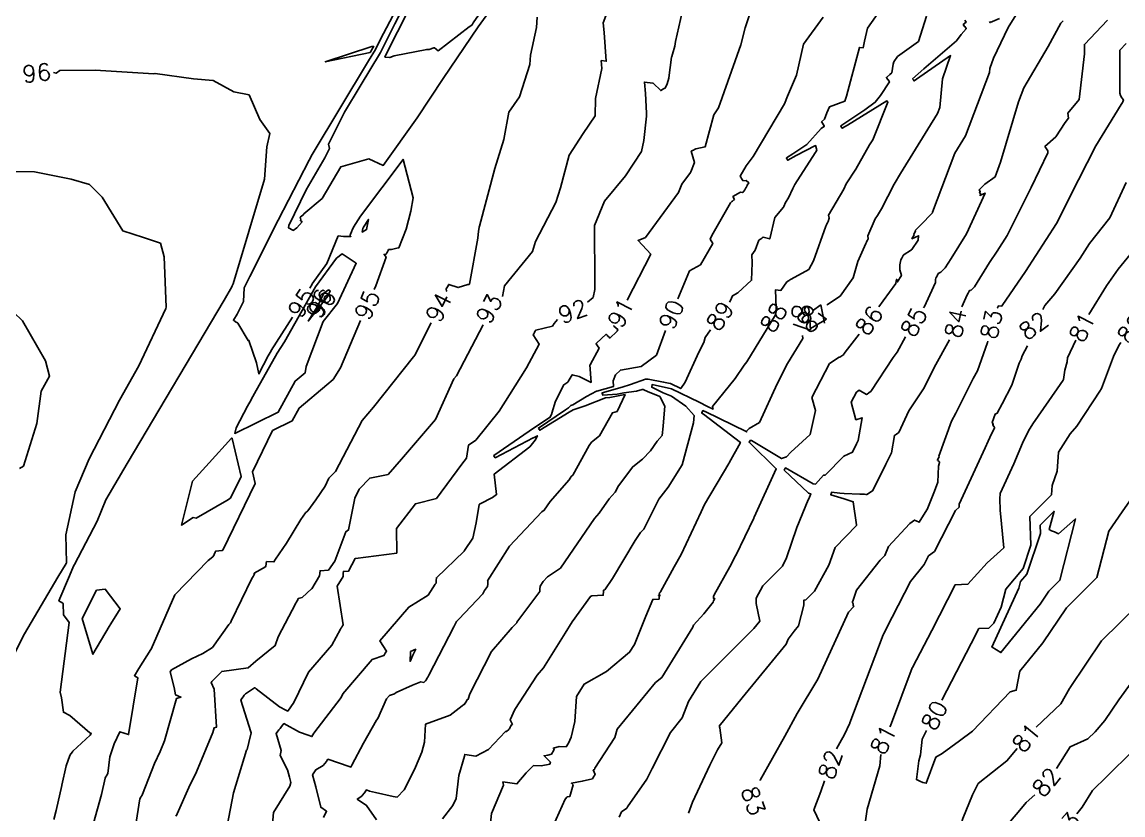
# Model space of a CAD drawing. Header units: metres. Extents: x 729358 to 732680, y 1423022 to 1426117.
# Drawn here: x 730247.6 to 730670.2, y 1424378.1 to 1424682.3 of the extents above; entities that cross this region are included whole.
import ezdxf

# ---------------------------------------------------------------- set-up
doc = ezdxf.new("R2010")
doc.units = ezdxf.units.M
doc.header["$MEASUREMENT"] = 0
for name, color, linetype in [('HR36 IE-Exi_Xref$0$CONTOUR', 8, 'Continuous'), ('HR36 IE-Exi_Xref$0$CONTOURINDEX', 10, 'Continuous'), ('HR36 IE-Exi_Xref$0$CONTOURTEXT', 7, 'Continuous')]:
    doc.layers.add(name, color=color, linetype=linetype)
doc.styles.add('HR36 IE-Exi_Xref$0$5mm', font='simplex', dxfattribs={"height": 5})

msp = doc.modelspace()

# ---------------------------------------------------------------- linework, layer by layer
at = {"layer": 'HR36 IE-Exi_Xref$0$CONTOUR', "flags": 128}
for points, elevation in [([(730479.92, 1424575.63), (730488.94, 1424593.32), (730484.1, 1424598.48), (730486.91, 1424599.63), (730499.64, 1424616.96), (730500.92, 1424620.07), (730504.22, 1424624.64), (730504.32, 1424624.8), (730505.69, 1424628.44), (730504.47, 1424632.74), (730505, 1424633), (730505.35, 1424633.23), (730505.69, 1424633.45), (730506.22, 1424633.72), (730509.85, 1424634.5), (730513.13, 1424646.68), (730514.91, 1424649.47), (730523.46, 1424673.64), (730525.18, 1424680.12), (730528.41, 1424689.79), (730530.26, 1424697.74), (730533.03, 1424703.37), (730532.41, 1424712.86), (730532.36, 1424720.85)], 91), ([(730438.83, 1424708.09), (730420.81, 1424682), (730420.5, 1424681.57), (730420.5, 1424681.56), (730420.49, 1424681.56), (730420.25, 1424681.19), (730419.22, 1424680.44), (730407.36, 1424671.32), (730406.75, 1424671.78), (730406.55, 1424671.9), (730405.94, 1424672.37), (730405.73, 1424672.49), (730403.94, 1424671.75), (730402.97, 1424671.81), (730390.47, 1424669.39), (730388.74, 1424668.68), (730388.63, 1424668.69), (730387.08, 1424668.9), (730386.84, 1424669), (730387.12, 1424669.46), (730387.14, 1424669.51), (730396.39, 1424687.67)], 93), ([(730351.38, 1424569.03), (730343.27, 1424556.25), (730343.25, 1424556.22), (730342.11, 1424554.21), (730338.53, 1424547.32), (730337.59, 1424551.55), (730334.73, 1424560.19), (730334.38, 1424560.12), (730330.45, 1424566.84), (730330.35, 1424566.9), (730329.6, 1424567.36), (730329.49, 1424567.42), (730328.74, 1424567.88), (730330.2, 1424570.3), (730332.61, 1424575.14), (730332.62, 1424575.16), (730332.94, 1424580.36), (730335.09, 1424584.69), (730345.99, 1424606.3), (730357.89, 1424629.31), (730357.89, 1424629.31), (730358.94, 1424631.45), (730358.94, 1424631.45), (730380.59, 1424667.41), (730383.24, 1424671.78), (730383.24, 1424671.79), (730383.24, 1424671.79), (730385.14, 1424675.52), (730393.67, 1424691.92)], 95), ([(730432.1, 1424576.98), (730432.84, 1424581.1), (730443.51, 1424594.33), (730444.67, 1424598.13), (730452.56, 1424613.14), (730454.32, 1424618.73), (730457.57, 1424631.23), (730462.96, 1424639.57), (730467.64, 1424646.39), (730467.67, 1424652.95), (730470.2, 1424664.49), (730469.91, 1424667.52), (730471.85, 1424667.29), (730471.04, 1424678.36), (730470.68, 1424682), (730472.52, 1424686.81)], 93), ([(730519.13, 1424574.88), (730519.53, 1424575.46), (730520.31, 1424577.33), (730522.34, 1424578.48), (730527.61, 1424583.25), (730527.9, 1424589.92), (730527.74, 1424593), (730529, 1424594.78), (730530.46, 1424598.61), (730530.84, 1424598.9), (730531.28, 1424599.19), (730531.66, 1424599.48), (730532.09, 1424599.77), (730534.64, 1424599.1), (730536.52, 1424607.27), (730536.53, 1424607.29), (730539.88, 1424611.25), (730540, 1424611.52), (730540.29, 1424612.16), (730540.41, 1424612.43), (730540.69, 1424613.08), (730541.86, 1424614.88), (730543.44, 1424618.4), (730544.2, 1424620.02), (730544.21, 1424620.02), (730552.1, 1424632.18), (730552.38, 1424632.62), (730552.64, 1424633.24), (730552.2, 1424634.93), (730544.77, 1424631.11), (730541.53, 1424629.32), (730541.3, 1424629.71), (730541.08, 1424630.09), (730541.05, 1424630.14), (730541.02, 1424630.18), (730543.51, 1424631.72), (730548.87, 1424635.4), (730554.39, 1424641.42), (730555.59, 1424642.44), (730555.53, 1424642.55), (730555.03, 1424643.27), (730554.97, 1424643.38), (730554.48, 1424644.1), (730555.66, 1424645.03), (730556.54, 1424647.54), (730557.52, 1424649.75), (730563.38, 1424651.93), (730564.03, 1424653.84), (730569.04, 1424672.62), (730570.53, 1424672.49), (730570.96, 1424675.04), (730572.12, 1424680), (730577.59, 1424687.74)], 89), ([(730556.55, 1424573.64), (730556.74, 1424573.89), (730561.64, 1424577.13), (730566.63, 1424584.13), (730568.44, 1424590.44), (730571.53, 1424597.34), (730571.74, 1424597.83), (730571.94, 1424598.25), (730572.15, 1424598.69), (730572.35, 1424599.16), (730572.26, 1424600.34), (730575.12, 1424606.86), (730575.98, 1424608.04), (730577.45, 1424610.65), (730582.34, 1424620.09), (730584.79, 1424624.19), (730590.61, 1424633.49), (730599.05, 1424647.2), (730599.93, 1424649.53), (730600.92, 1424660.53), (730604, 1424669.48), (730590.97, 1424660.37), (730590, 1424659.76), (730589.73, 1424660.14), (730589.46, 1424660.51), (730589.44, 1424660.55), (730589.42, 1424660.57), (730593.79, 1424664.38), (730606.25, 1424675.09), (730608.14, 1424677.58), (730610, 1424679.73), (730609.94, 1424679.82), (730609.44, 1424680.56), (730609.37, 1424680.65), (730608.87, 1424681.38), (730609.97, 1424682.23), (730609.51, 1424683.09)], 87), ([(730593.66, 1424572.67), (730594.04, 1424573.2), (730594.67, 1424574.53), (730598.26, 1424582.33), (730598.26, 1424583.49), (730598.4, 1424584.05), (730598.5, 1424584.26), (730598.86, 1424584.94), (730598.97, 1424585.17), (730599.32, 1424585.83), (730600.23, 1424586.41), (730601.88, 1424588.04), (730604.31, 1424591.54), (730610.07, 1424601.04), (730617.29, 1424616.67), (730615.31, 1424615.79), (730615.58, 1424616.27), (730615.18, 1424616.89), (730615.4, 1424617.34), (730614.99, 1424617.96), (730615.65, 1424618.64), (730617.14, 1424620.17), (730621.08, 1424622.95), (730623.14, 1424628.6), (730630.09, 1424651.74), (730632.19, 1424657.09), (730641.5, 1424672.93), (730646.38, 1424681.87), (730647.21, 1424682.75)], 85), ([(730382.33, 1424672.48), (730382.59, 1424672.99), (730381.96, 1424672.93), (730381.96, 1424672.93), (730381.91, 1424673), (730364.03, 1424667.1), (730381.24, 1424670.66), (730382.18, 1424672.23), (730382.27, 1424672.36), (730382.27, 1424672.37), (730382.27, 1424672.37), (730382.33, 1424672.48)], 95.5), ([(730621.92, 1424572.54), (730621.98, 1424572.67), (730622.37, 1424573.38), (730623.71, 1424573.34), (730623.74, 1424573.37), (730623.88, 1424573.6), (730632.73, 1424586.6), (730644.71, 1424604.97), (730646.18, 1424607.92), (730649.74, 1424615.25), (730659.76, 1424634.81), (730669.48, 1424650.63), (730669.98, 1424651.42), (730670.12, 1424651.77), (730670.36, 1424652.46), (730669.81, 1424653.27), (730669.8, 1424653.29), (730669.25, 1424654.1), (730669.24, 1424654.12), (730669.01, 1424655.05), (730669.03, 1424658.12), (730669.01, 1424671.54), (730671.48, 1424674.13)], 83), ([(730382.79, 1424579.76), (730383.38, 1424581.09), (730387.38, 1424592.05), (730386.57, 1424593.14), (730387.36, 1424593.27), (730387.61, 1424593.74), (730387.85, 1424594.15), (730388.11, 1424594.61), (730388.34, 1424595.02), (730389.44, 1424595.08), (730391.95, 1424595.65), (730392.25, 1424595.73), (730395.07, 1424602.9), (730396.86, 1424609.72), (730397.79, 1424614.94), (730393.88, 1424629.61), (730377.53, 1424607.82), (730374.84, 1424603.58), (730374.68, 1424603.24), (730374.36, 1424602.66), (730374.36, 1424602.42), (730374.26, 1424602.2), (730373.96, 1424601.5), (730373.85, 1424601.28), (730373.55, 1424600.59), (730373.48, 1424600.48), (730373.86, 1424600.1), (730373.28, 1424600), (730373.16, 1424600), (730373.1, 1424599.98), (730371.1, 1424600.06), (730371.02, 1424600), (730371.02, 1424599.99), (730370.97, 1424600), (730369.02, 1424600.26), (730364.66, 1424589.63), (730358.98, 1424581.84), (730358.97, 1424581.8), (730358.94, 1424581.74), (730358.11, 1424580.27)], 95), ([(730243.87, 1424438.25), (730248.61, 1424447.63), (730248.62, 1424447.64), (730261.37, 1424469.38), (730264.52, 1424474.56), (730264.63, 1424474.75), (730264.65, 1424474.81), (730264.45, 1424485.6), (730268.06, 1424502.06), (730268.06, 1424502.08), (730273.39, 1424514.71), (730284.97, 1424537.22), (730292.44, 1424550.46), (730302.81, 1424572.4), (730302.97, 1424572.93), (730302.2, 1424592.27), (730300.75, 1424597.46), (730294.23, 1424599.72), (730286.35, 1424602.21), (730278.32, 1424615.18), (730273.47, 1424619.95), (730266.51, 1424622.03), (730252.4, 1424624.89), (730240.62, 1424624.94)], 97), ([(730378.7, 1424603.6), (730378.48, 1424603.11), (730378.21, 1424601.73), (730379.86, 1424602.69), (730380.58, 1424606.57), (730378.7, 1424603.6)], 95.5), ([(730657.04, 1424570.09), (730663.89, 1424581.15), (730668.37, 1424587.47), (730676.39, 1424597.42)], 81), ([(730348.38, 1424559.62), (730345.6, 1424555.23), (730345.59, 1424555.22), (730336.82, 1424539.8), (730335.59, 1424537.44), (730335.59, 1424537.43), (730334.11, 1424534.99), (730329.87, 1424526.63), (730329.29, 1424524.5), (730345.96, 1424532.62), (730352.51, 1424544.58), (730356.24, 1424547.71), (730356.64, 1424550.14), (730363.16, 1424567.37), (730368.72, 1424574.39), (730375.93, 1424589.75), (730370.47, 1424593.37), (730368.27, 1424591.71), (730360.3, 1424580.76), (730360.29, 1424580.74), (730360.28, 1424580.72), (730348.38, 1424559.62)], 95.5), ([(730273.55, 1424369.45), (730278.06, 1424385.95), (730279.47, 1424392.26), (730279.66, 1424392.55), (730279.99, 1424393.11), (730280.18, 1424393.41), (730280.52, 1424393.97), (730281.34, 1424400.4), (730283, 1424405.44), (730285.2, 1424410.04), (730288.53, 1424408.96), (730292.02, 1424430.75), (730290.77, 1424431.51), (730292.41, 1424434.31), (730297.08, 1424441.54), (730297.21, 1424441.74), (730306.31, 1424462.53), (730319.02, 1424475.71), (730320.91, 1424477.19), (730321.35, 1424477.96), (730321.4, 1424478.06), (730321.8, 1424478.88), (730321.84, 1424479.01), (730321.83, 1424479.03), (730321.85, 1424479.26), (730324.38, 1424479.56), (730324.4, 1424479.56), (730324.63, 1424479.69), (730337.09, 1424505.22), (730336.04, 1424509.74), (730343.76, 1424525.6), (730351.35, 1424529.3), (730354.05, 1424534.22), (730364.59, 1424543.07), (730367.09, 1424545.19), (730369.87, 1424549.7), (730377.51, 1424567.78)], 95), ([(730306.67, 1424377.64), (730307.16, 1424378.45), (730307.19, 1424378.49), (730312.19, 1424389.72), (730312.28, 1424389.92), (730314.54, 1424394.7), (730320.87, 1424409.77), (730321.35, 1424411.51), (730322.23, 1424411.76), (730321.41, 1424426.41), (730320.17, 1424428.9), (730320.3, 1424429.08), (730320.43, 1424429.26), (730324.3, 1424433.19), (730334.48, 1424434.55), (730337.36, 1424437.16), (730344.83, 1424443.1), (730345.95, 1424446.48), (730352.68, 1424459.35), (730352.8, 1424459.56), (730353.18, 1424460.22), (730353.29, 1424460.43), (730353.67, 1424461.09), (730355.16, 1424461.59), (730358.77, 1424464.8), (730358.85, 1424464.91), (730361.86, 1424469.83), (730361.95, 1424470.74), (730361.96, 1424470.82), (730362.05, 1424471.74), (730362.05, 1424471.82), (730365.21, 1424472), (730367.74, 1424475.51), (730371.92, 1424486.74), (730372.95, 1424487.49), (730375.4, 1424499.7), (730376.96, 1424503.06), (730381.07, 1424507.32), (730388.12, 1424508.76), (730393.32, 1424514.59), (730406.26, 1424529.86), (730413.33, 1424545.46), (730414.39, 1424546.64), (730424.66, 1424566.11)], 93), ([(730343.64, 1424373.16), (730344.13, 1424379), (730350.42, 1424389.18), (730350.77, 1424390.56), (730350.29, 1424392.53), (730349.47, 1424395.46), (730346.67, 1424400.85), (730347.14, 1424402.8), (730345.16, 1424409.3), (730346.25, 1424410.81), (730346.64, 1424411.29), (730347.18, 1424411.99), (730347.72, 1424412.68), (730348.11, 1424413.16), (730354.1, 1424409.88), (730357.45, 1424408.65), (730358.88, 1424408.14), (730359.63, 1424409.49), (730370.15, 1424423.14), (730370.78, 1424424.53), (730381.97, 1424437.79), (730386.51, 1424439.28), (730386.75, 1424439.67), (730387.03, 1424440.13), (730387.31, 1424440.6), (730387.55, 1424440.99), (730385, 1424444.88), (730396.03, 1424457.88), (730396.04, 1424457.88), (730403.45, 1424462.48), (730406.22, 1424466.7), (730406.55, 1424467.06), (730406.56, 1424467.08), (730406.63, 1424468.05), (730406.63, 1424468.08), (730406.7, 1424469.04), (730406.7, 1424469.08), (730417.36, 1424479.34), (730417.45, 1424479.53), (730420.61, 1424484.32), (730421.97, 1424490.15), (730423.11, 1424497.16), (730423.13, 1424497.26), (730423.16, 1424497.29), (730423.16, 1424497.29), (730423.42, 1424497.46), (730428.26, 1424499.85), (730429.74, 1424501.04), (730428.85, 1424508.9), (730442.55, 1424519.36), (730444.1, 1424521.31), (730444.62, 1424521.88), (730444.63, 1424521.89), (730445.43, 1424523.61), (730443.89, 1424522.75), (730443.86, 1424522.74), (730429.17, 1424515.13), (730429.13, 1424515.2), (730428.91, 1424515.56), (730428.7, 1424515.91), (730428.65, 1424515.99), (730442.3, 1424525.36), (730442.31, 1424525.37), (730445.15, 1424527.29), (730450.38, 1424530.72), (730451, 1424532.19), (730451.03, 1424532.26), (730452.37, 1424536.8), (730455.61, 1424543.17), (730457.1, 1424544.17), (730457.22, 1424544.39), (730457.25, 1424544.4), (730458.73, 1424546.97), (730458.79, 1424547), (730461.5, 1424546.31), (730466.01, 1424544.08), (730465.54, 1424550.76), (730465.63, 1424550.78), (730465.65, 1424550.81), (730469.08, 1424557.2), (730469.08, 1424557.22), (730468.52, 1424558.05), (730468.52, 1424558.08), (730467.96, 1424558.89), (730467.98, 1424558.97), (730468.06, 1424559.09), (730471.82, 1424562.54), (730472.26, 1424562.16), (730472.5, 1424561.81), (730472.95, 1424561.42), (730473.19, 1424561.08), (730475.89, 1424563.59), (730475.95, 1424563.6), (730476, 1424563.67), (730476, 1424563.67), (730476.04, 1424563.7), (730476.08, 1424563.8), (730476.14, 1424563.96), (730476.33, 1424564.31), (730475.59, 1424564.95), (730475.57, 1424564.96), (730474.82, 1424565.61), (730474.81, 1424565.62), (730474.94, 1424565.87)], 91), ([(730383.66, 1424376.25), (730379.89, 1424381.78), (730376.26, 1424384.21), (730378.03, 1424385.27), (730378.12, 1424385.39), (730378.22, 1424385.51), (730379.01, 1424386.61), (730379.79, 1424387.7), (730381.05, 1424387.26), (730383.34, 1424386.65), (730390.13, 1424385.12), (730391.55, 1424384.97), (730394.25, 1424387.77), (730396.88, 1424392.75), (730398.65, 1424396.43), (730401.09, 1424402.23), (730402.04, 1424406), (730402.48, 1424412.87), (730411.9, 1424416.33), (730416.54, 1424419.96), (730417.25, 1424420.5), (730417.46, 1424420.53), (730417.5, 1424420.56), (730417.99, 1424421.4), (730418, 1424421.42), (730418.49, 1424422.26), (730418.51, 1424422.29), (730418.87, 1424422.46), (730419.56, 1424424.59), (730427.78, 1424440.77), (730435.76, 1424450), (730437.5, 1424451.83), (730437.6, 1424452.05), (730446.32, 1424463.79), (730446.33, 1424463.91), (730446.4, 1424464.79), (730446.41, 1424464.91), (730446.47, 1424465.79), (730446.46, 1424465.82), (730447.61, 1424467.63), (730447.62, 1424467.64), (730449.32, 1424469.46), (730454.24, 1424472.78), (730467.34, 1424491.8), (730469.18, 1424493.91), (730472.96, 1424499.36), (730475.25, 1424501.93), (730476.59, 1424504.37), (730482.05, 1424511.69), (730485.72, 1424514.58), (730488.85, 1424517.75), (730491.34, 1424521.55), (730493.38, 1424523.69), (730493.67, 1424527.28), (730493.67, 1424527.41), (730494.33, 1424534.97), (730492.38, 1424538.71), (730487.73, 1424540.51), (730486.27, 1424541.25), (730486.22, 1424541.27), (730486.17, 1424541.28), (730486.12, 1424541.3), (730486.07, 1424541.31), (730486.01, 1424541.31), (730485.96, 1424541.31), (730485.9, 1424541.31), (730485.85, 1424541.3), (730485.78, 1424541.28), (730485.61, 1424541.31), (730483.45, 1424540.65), (730478.67, 1424540.06), (730478.66, 1424540.06), (730476.02, 1424539.53), (730470.61, 1424539.1), (730470.48, 1424539.52), (730470.34, 1424539.94), (730470.33, 1424540), (730470.31, 1424540.06), (730477.97, 1424542.27), (730481.19, 1424543.24), (730486.91, 1424545.25), (730487, 1424545.27), (730487.09, 1424545.29), (730487.18, 1424545.3), (730487.27, 1424545.31), (730487.37, 1424545.31), (730487.46, 1424545.31), (730487.55, 1424545.31), (730487.64, 1424545.3), (730487.75, 1424545.27), (730487.93, 1424545.29), (730493.88, 1424544.19), (730496.41, 1424543.64), (730496.52, 1424543.61), (730500.46, 1424541.7), (730502.1, 1424544.2), (730507.44, 1424555.65), (730509.28, 1424559.41), (730509.88, 1424561.25), (730511.91, 1424564.25)], 89), ([(730427.23, 1424372.6), (730427.85, 1424378.71), (730432.41, 1424389.49), (730432.21, 1424390.76), (730437.54, 1424390.01), (730441.16, 1424394.29), (730443.94, 1424397.02), (730446.84, 1424396.88), (730450.24, 1424397.64), (730450.43, 1424398.3), (730448.01, 1424400.82), (730449.46, 1424401.09), (730450.83, 1424401.41), (730451.2, 1424402.05), (730451.33, 1424402.27), (730451.71, 1424402.92), (730451.84, 1424403.14), (730451.58, 1424403.72), (730453.83, 1424404.42), (730456.41, 1424404.29), (730457.33, 1424405.69), (730458.33, 1424407.96), (730459.76, 1424413.89), (730460.4, 1424423.5), (730463.44, 1424428.33), (730471.97, 1424433.19), (730480.8, 1424440.52), (730482.67, 1424443.55), (730487, 1424454.33), (730489.72, 1424460.82), (730492.13, 1424460.91), (730492.15, 1424461.29), (730492.18, 1424461.84), (730492.42, 1424462.27), (730492.21, 1424462.29), (730491.97, 1424462.32), (730491.97, 1424462.37), (730492.52, 1424462.41), (730492.23, 1424462.84), (730492.26, 1424463.28), (730492.57, 1424463.47), (730492.7, 1424463.75), (730497.91, 1424473.34), (730500.56, 1424478.07), (730508.25, 1424494.41), (730509.55, 1424497.17), (730518.96, 1424512.96), (730519.07, 1424513.16), (730523.37, 1424521.05), (730509.15, 1424531.88), (730509.15, 1424531.88), (730508.99, 1424532.05), (730508.47, 1424532.42), (730508.48, 1424532.44), (730508.49, 1424532.47), (730508.74, 1424532.87), (730508.99, 1424533.27), (730509.76, 1424532.87), (730509.77, 1424532.87), (730525.8, 1424525.08), (730525.74, 1424525.32), (730526.73, 1424526.37), (730530.68, 1424528.7), (730537.44, 1424543.52), (730541.45, 1424551.26), (730547.31, 1424560.86), (730547.22, 1424562.07)], 87), ([(730476.83, 1424377.29), (730477.69, 1424379.24), (730479.76, 1424380.74), (730479.91, 1424380.99), (730480.06, 1424381.24), (730487.38, 1424391.86), (730489.52, 1424395.94), (730496.47, 1424409.74), (730500.97, 1424415.41), (730503.41, 1424421.57), (730508.11, 1424429.3), (730528.49, 1424449.6), (730530.76, 1424452.43), (730529.34, 1424459.26), (730529.37, 1424459.94), (730529.39, 1424460.26), (730529.41, 1424460.94), (730529.43, 1424461.26), (730531.95, 1424465.99), (730539.51, 1424473.54), (730541.02, 1424476.71), (730545.04, 1424488.37), (730549.41, 1424498.97), (730549.56, 1424499.37), (730550.36, 1424501.31), (730549.54, 1424501.56), (730549.35, 1424501.67), (730540.21, 1424510.4), (730540.33, 1424510.67), (730540.46, 1424510.94), (730540.58, 1424511.11), (730540.71, 1424511.28), (730551.3, 1424505.12), (730551.44, 1424505.08), (730552.13, 1424505.01), (730555.2, 1424508.44), (730555.22, 1424508.44), (730555.86, 1424508.52), (730563.03, 1424515.82), (730566.38, 1424517.34), (730567.93, 1424520.47), (730568.57, 1424521.76), (730570.04, 1424530.52), (730567.7, 1424529.73), (730565.84, 1424536.43), (730567.85, 1424540.3), (730568.98, 1424541.05), (730571.79, 1424539.45), (730571.97, 1424539.58), (730572.61, 1424540.03), (730572.79, 1424540.15), (730573.43, 1424540.6), (730582.02, 1424553.58), (730583.56, 1424555.6), (730586.78, 1424561.5)], 85), ([(730530.9, 1424391.29), (730530.96, 1424391.41), (730540.46, 1424408.36), (730545.18, 1424416.97), (730553.1, 1424430.25), (730564.81, 1424455.94), (730566.86, 1424458.06), (730566.64, 1424458.5), (730566.64, 1424459.06), (730566.42, 1424459.56), (730566.43, 1424460.06), (730566.49, 1424460.14), (730567.86, 1424464.36), (730576.95, 1424475.82), (730578.76, 1424477.7), (730580.14, 1424481.16), (730588.31, 1424489.82), (730588.4, 1424489.89), (730590.15, 1424491.25), (730590.76, 1424490.91), (730591.06, 1424490.84), (730591.68, 1424490.5), (730591.98, 1424490.43), (730594.96, 1424495.16), (730595.01, 1424495.29), (730597.83, 1424502.33), (730599.1, 1424505.72), (730599.33, 1424511.98), (730599.75, 1424513.35), (730599.73, 1424513.52), (730599.08, 1424514.06), (730598.97, 1424514.22), (730599.63, 1424515.59), (730599.52, 1424515.76), (730604.34, 1424529.2), (730604.41, 1424529.23), (730606.01, 1424532.21), (730612.7, 1424545.51), (730614.33, 1424548.47), (730618.19, 1424559.38), (730618.31, 1424559.93)], 83), ([(730580.68, 1424411.9), (730580.92, 1424412.35), (730589.32, 1424434.55), (730589.37, 1424434.63), (730596.79, 1424448.91), (730605.76, 1424466.36), (730610.66, 1424466.6), (730618.1, 1424474.83), (730624.44, 1424480.55), (730623.06, 1424495.05), (730622.96, 1424499.45), (730623.09, 1424501.48), (730628.24, 1424512.8), (730631.59, 1424520.74), (730633.88, 1424525.48), (730635.59, 1424528.13), (730641.67, 1424536.96), (730646.06, 1424543.24), (730647.27, 1424544.9), (730647.38, 1424545.09), (730647.4, 1424545.13), (730647.92, 1424548.8), (730648.72, 1424551.97), (730648.74, 1424552.05), (730648.94, 1424553.53), (730652.15, 1424560.29)], 81), ([(730331.69, 1424507.98), (730328.31, 1424522.55), (730327.98, 1424522.68), (730319.42, 1424513.26), (730313.07, 1424506.14), (730308.8, 1424489.3), (730313.32, 1424492.21), (730314.41, 1424491.99), (730326.17, 1424498.81), (730327.59, 1424499.58), (730331.69, 1424507.98)], 95.5), ([(730716.25, 1424506.63), (730707.53, 1424497.37), (730703.82, 1424493.85), (730699.85, 1424488.19), (730686.64, 1424469.26), (730683.26, 1424465.87), (730661.98, 1424444.92), (730649.97, 1424426.99), (730649.84, 1424426.77), (730649.7, 1424426.55), (730646.34, 1424420.75), (730636.89, 1424411.74)], 81), ([(730643.86, 1424486.76), (730644.67, 1424486.39), (730645.47, 1424485.99), (730651.97, 1424491.67), (730646.01, 1424468.17), (730641.71, 1424463.94), (730638.42, 1424459.02), (730623.34, 1424440.39), (730621.69, 1424441.4), (730621.62, 1424441.43), (730619.98, 1424442.44), (730619.91, 1424442.47), (730630.26, 1424465.11), (730630.89, 1424467.62), (730633.34, 1424470.54), (730638.5, 1424486.07), (730638.4, 1424489.25), (730643.72, 1424494.65), (730641.82, 1424487.63), (730642.8, 1424487.13), (730643.86, 1424486.76)], 79.5), ([(730732.89, 1424477.37), (730730.77, 1424475.04), (730714.18, 1424451.32), (730713.94, 1424451.04), (730713.6, 1424450.6), (730712.89, 1424450.1), (730712.24, 1424449.9), (730699.7, 1424443.53), (730689.67, 1424431.03), (730689.78, 1424427.68), (730689.38, 1424423.49), (730689.24, 1424423.26), (730688.86, 1424422.64), (730688.72, 1424422.4), (730688.34, 1424421.78), (730688.35, 1424421.56), (730688.01, 1424421.45), (730688.6, 1424420.88), (730684.28, 1424414.69), (730673.91, 1424402.52), (730664.04, 1424392.88), (730658.51, 1424387.52), (730654.59, 1424381.07), (730652.54, 1424378.58)], 83), ([(730396.75, 1424440.83), (730396.59, 1424437), (730397.58, 1424439.36), (730398.75, 1424441.66), (730396.75, 1424440.83)], 90.5), ([(730629.6, 1424403.56), (730625.67, 1424398.85), (730614.56, 1424390.14), (730612.46, 1424385.77), (730608.67, 1424376.78), (730607.01, 1424371.28), (730604.46, 1424365.02), (730598.37, 1424357.85), (730597.76, 1424335.23), (730584.72, 1424327.42), (730583.22, 1424327.45), (730581.71, 1424327.49), (730581.22, 1424327.57), (730580.73, 1424327.64), (730573.59, 1424358.46), (730573.17, 1424364.25), (730570.72, 1424371.42), (730572.05, 1424380.36), (730576.82, 1424396.94), (730577.26, 1424401.35)], 81)]:
    msp.add_lwpolyline(points, dxfattribs=dict(at, elevation=elevation))
at = {"layer": 'HR36 IE-Exi_Xref$0$CONTOURINDEX', "flags": 128}
for points, elevation in [([(730430.88, 1424691.89), (730422.76, 1424680.55), (730422.75, 1424680.54), (730422.75, 1424680.53), (730422.75, 1424680.53), (730409.26, 1424660.68), (730399.27, 1424645.6), (730386.28, 1424627.33), (730380.69, 1424629.82), (730369.97, 1424626.82), (730362.87, 1424614.65), (730355.82, 1424608.71), (730355.82, 1424608.71), (730355.7, 1424608.5), (730355.62, 1424608.36), (730355.6, 1424608.33), (730355.38, 1424608.2), (730354.34, 1424607.46), (730354.62, 1424606.49), (730354.6, 1424606.39), (730354.44, 1424606.16), (730355.08, 1424605.68), (730353.07, 1424603.38), (730351.64, 1424602.35), (730351.54, 1424602.41), (730350.78, 1424602.85), (730350.65, 1424602.93), (730349.91, 1424603.36), (730349.97, 1424604.3), (730356.73, 1424617.91), (730363.89, 1424630.19), (730365.61, 1424633.85), (730365.27, 1424635.41), (730371.36, 1424647.75), (730371.37, 1424647.77), (730377.4, 1424657.78), (730385.18, 1424670.62), (730385.18, 1424670.62), (730385.19, 1424670.65), (730390.77, 1424681.59), (730407.52, 1424713.81)], 94), ([(730464.69, 1424574.88), (730466.79, 1424576.63), (730466.8, 1424576.64), (730467.48, 1424579.74), (730467.45, 1424581.01), (730467.45, 1424582.32), (730467.32, 1424604.3), (730471.19, 1424613.63), (730479.29, 1424623.29), (730485.41, 1424632.7), (730486.22, 1424636.94), (730487.28, 1424646.21), (730487.33, 1424647.33), (730486.89, 1424654.95), (730486.48, 1424659.28), (730489.8, 1424658.88), (730489.81, 1424658.86), (730492.75, 1424656.03), (730493.47, 1424656.45), (730493.62, 1424656.52), (730494.34, 1424656.94), (730494.49, 1424657.01), (730495.27, 1424658.62), (730495.82, 1424660.85), (730495.82, 1424660.88), (730496.92, 1424668.88), (730496.97, 1424669.14), (730497.32, 1424670.03), (730498.12, 1424673.04), (730498.38, 1424674.92), (730502.25, 1424691.85)], 92), ([(730576.49, 1424573.01), (730578.16, 1424575.35), (730582.95, 1424582.06), (730583.18, 1424582.88), (730583.33, 1424583.63), (730583.54, 1424582.54), (730585.17, 1424585.02), (730584.49, 1424587.26), (730584.48, 1424589.15), (730584.97, 1424591.08), (730585.31, 1424591.79), (730585.41, 1424591.98), (730585.78, 1424592.77), (730585.84, 1424592.88), (730588.96, 1424594.89), (730589.11, 1424595.04), (730591.62, 1424598.63), (730591.77, 1424600.31), (730589.2, 1424599.17), (730590.03, 1424600.64), (730589.92, 1424600.81), (730590.6, 1424602.18), (730590.48, 1424602.36), (730592.48, 1424604.44), (730597.05, 1424609.14), (730597.06, 1424609.15), (730597.14, 1424609.37), (730605.66, 1424632.03), (730609.77, 1424638.72), (730618.94, 1424663.03), (730619.07, 1424664.45), (730620.45, 1424668.46), (730620.45, 1424668.47), (730626.16, 1424680.2), (730631.57, 1424689.09)], 86), ([(730408.97, 1424376.55), (730412.96, 1424381.71), (730414.24, 1424384.41), (730415.27, 1424393.28), (730417.42, 1424400.64), (730417.56, 1424401.32), (730421.81, 1424400.59), (730426.66, 1424403.23), (730433.17, 1424410.11), (730433.61, 1424410.17), (730434.5, 1424410.94), (730434.66, 1424411.2), (730435.01, 1424411.8), (730435.16, 1424412.07), (730435.51, 1424412.67), (730435.84, 1424412.82), (730434.98, 1424414.55), (730436.76, 1424418.58), (730445.29, 1424431.67), (730447.79, 1424434.48), (730456.03, 1424447.8), (730458.79, 1424452.19), (730465.8, 1424461.97), (730466.36, 1424462.12), (730470.7, 1424462.39), (730470.71, 1424462.54), (730470.72, 1424462.69), (730470.77, 1424463.54), (730470.81, 1424464.39), (730471.29, 1424464.51), (730474.21, 1424468.76), (730482.93, 1424483.44), (730485.04, 1424486.46), (730486.23, 1424487.77), (730492.07, 1424499.26), (730495.56, 1424503.84), (730501.06, 1424512.46), (730505.35, 1424528.56), (730505.34, 1424528.6), (730505.56, 1424531.33), (730502.35, 1424534.99), (730496.95, 1424538.74), (730496.88, 1424538.78), (730493.73, 1424540), (730489.3, 1424542.23), (730489.34, 1424542.31), (730489.38, 1424542.4), (730489.43, 1424543.24), (730496.88, 1424541.64), (730496.91, 1424541.63), (730507.52, 1424536.48), (730510.69, 1424534.85), (730510.7, 1424534.85), (730512.84, 1424533.8), (730512.58, 1424534.81), (730512.58, 1424534.81), (730521.36, 1424545.56), (730524.83, 1424550.69), (730525.78, 1424551.89), (730536.77, 1424569.99), (730537.11, 1424572.5), (730536.76, 1424579.53), (730538.9, 1424579.38), (730541.2, 1424582.6), (730541.75, 1424582.98), (730542.03, 1424583.17), (730542.31, 1424583.36), (730542.86, 1424583.73), (730549.6, 1424587.4), (730551.44, 1424590.73), (730556.18, 1424604.02), (730556.4, 1424604.51), (730556.58, 1424604.93), (730556.77, 1424605.35), (730556.99, 1424605.85), (730557.36, 1424607.07), (730557.16, 1424608.2), (730563.03, 1424618.25), (730563.93, 1424620.29), (730567.6, 1424625.88), (730572.94, 1424635.23), (730574.21, 1424637.16), (730579.98, 1424651.53), (730579.61, 1424652.06), (730564.43, 1424642.78), (730562.46, 1424641.6), (730561.96, 1424642.42), (730561.95, 1424642.43), (730561.93, 1424642.45), (730571.12, 1424648.67), (730575.11, 1424651.55), (730577.07, 1424654.2), (730580.52, 1424659.44), (730580.41, 1424659.59), (730579.95, 1424660.26), (730579.85, 1424660.42), (730579.39, 1424661.09), (730580.71, 1424662.14), (730581.43, 1424662.9), (730582, 1424666.19), (730582.2, 1424667.03), (730583.71, 1424669.17), (730591.72, 1424674.87), (730594.78, 1424684.59)], 88), ([(730410.46, 1424578.91), (730410.51, 1424579.01), (730410.39, 1424579.92), (730410.88, 1424580.79), (730410.88, 1424580.79), (730411.38, 1424581.65), (730411.38, 1424581.66), (730414.98, 1424580.44), (730418.78, 1424581.59), (730418.79, 1424581.59), (730419.23, 1424581.58), (730419.37, 1424581.7), (730422.52, 1424599.43), (730422.88, 1424602.07), (730422.91, 1424602.69), (730423.12, 1424603.56), (730423.25, 1424604.01), (730429.03, 1424626.12), (730432.56, 1424637.22), (730434.47, 1424647.74), (730438.55, 1424653.61), (730442.59, 1424665.98), (730442.72, 1424669.57), (730445.15, 1424680.18), (730445.29, 1424684.16)], 94), ([(730499.38, 1424576.18), (730503.85, 1424586.81), (730508, 1424589.15), (730512.72, 1424597.39), (730511.77, 1424599.06), (730512.33, 1424600.37), (730519.58, 1424612.91), (730520.1, 1424613.42), (730520.32, 1424613.58), (730520.84, 1424614.09), (730521.06, 1424614.26), (730520.49, 1424615.37), (730523.36, 1424617.06), (730524.26, 1424616.88), (730525.11, 1424617.89), (730525.49, 1424618.75), (730525.52, 1424618.8), (730525.9, 1424619.66), (730525.92, 1424619.72), (730526.55, 1424620.68), (730525.6, 1424621.47), (730524.31, 1424621.46), (730524.29, 1424621.51), (730523.81, 1424622.32), (730523.53, 1424622.77), (730523.3, 1424623.18), (730525.59, 1424627.1), (730525.61, 1424627.13), (730528.28, 1424630.75), (730540.33, 1424650.89), (730541.4, 1424653.92), (730544.93, 1424661.92), (730547.6, 1424673.89), (730555.16, 1424684.21)], 90), ([(730622.84, 1424683.66), (730619.2, 1424682.14), (730618.95, 1424682.48)], 86), ([(730608.36, 1424573.05), (730610.4, 1424577.62), (730610.73, 1424578.24), (730610.88, 1424578.51), (730611.2, 1424579.12), (730611.35, 1424579.39), (730611.85, 1424579.37), (730613.16, 1424580.77), (730618.94, 1424590.11), (730621.84, 1424594.38), (730625.78, 1424600.41), (730634.96, 1424618.88), (730641.39, 1424632.11), (730641.34, 1424632.89), (730641.08, 1424633.29), (730640.79, 1424633.72), (730640.53, 1424634.12), (730640.24, 1424634.55), (730644.41, 1424638.28), (730647.94, 1424643.8), (730649.29, 1424645.4), (730649.08, 1424647.4), (730653.4, 1424652.59), (730655.38, 1424670.17), (730655.37, 1424673.73), (730664.24, 1424683.04)], 84), ([(730259.78, 1424376.36), (730260.72, 1424379.77), (730262.87, 1424389.45), (730262.88, 1424389.5), (730264.51, 1424396.99), (730265.99, 1424400.89), (730266.39, 1424401.49), (730266.53, 1424401.73), (730266.93, 1424402.33), (730267.08, 1424402.57), (730273.71, 1424408.65), (730273.71, 1424408.65), (730274.02, 1424409.04), (730274.05, 1424409.15), (730274.24, 1424409.29), (730273.64, 1424409.66), (730265.92, 1424416.26), (730265.91, 1424416.28), (730263.49, 1424417.53), (730262.83, 1424423.05), (730262.31, 1424425.22), (730265.69, 1424451.97), (730263.5, 1424454.93), (730263.46, 1424459.21), (730263.31, 1424459.31), (730262.61, 1424459.73), (730261.92, 1424460.16), (730261.76, 1424460.26), (730265.8, 1424469.9), (730267.43, 1424473.53), (730267.79, 1424474.15), (730267.79, 1424474.15), (730267.79, 1424474.16), (730267.79, 1424474.16), (730276.47, 1424490.78), (730279.79, 1424499.04), (730279.8, 1424499.06), (730287.94, 1424512.92), (730325.24, 1424575.58), (730328.17, 1424580.78), (730328.3, 1424581.06), (730328.41, 1424581.42), (730328.42, 1424581.43), (730328.64, 1424581.9), (730340.68, 1424622), (730341.61, 1424634.47), (730341.61, 1424634.47), (730342.76, 1424639.53), (730338.89, 1424644.89), (730334.76, 1424654.41), (730328.9, 1424655.52), (730320.97, 1424659.88), (730313.41, 1424660.54), (730298.72, 1424662.63), (730298.21, 1424662.51), (730275.74, 1424663.89), (730262.11, 1424663.75), (730260.67, 1424662.67), (730259.69, 1424662.95)], 96), ([(730639.41, 1424572.03), (730640.22, 1424573.53), (730644.04, 1424578.02), (730653.77, 1424591.78), (730657.39, 1424597.42), (730665.09, 1424607.2), (730671.48, 1424620.7)], 82), ([(730365.22, 1424579.63), (730363.45, 1424578.29), (730361.14, 1424573.43), (730357.45, 1424567.59), (730364.99, 1424577.12), (730365.94, 1424579.15), (730365.22, 1424579.63)], 96), ([(730246.68, 1424511.08), (730248.15, 1424511.93), (730253.27, 1424528.35), (730254.95, 1424540.76), (730258.19, 1424546.51), (730256.67, 1424552.3), (730247.85, 1424567.68), (730244.3, 1424571.01)], 98), ([(730290.55, 1424369.6), (730292.89, 1424384.32), (730293.21, 1424384.86), (730293.41, 1424385.18), (730293.73, 1424385.72), (730293.92, 1424386.04), (730298.47, 1424397.89), (730300.61, 1424402.42), (730302.36, 1424406.58), (730306.9, 1424422.82), (730308.58, 1424423.31), (730306.56, 1424424.14), (730305.95, 1424426.98), (730304.54, 1424433.01), (730304.94, 1424433.73), (730312.66, 1424438.03), (730316.98, 1424440.04), (730320.78, 1424442.36), (730327.05, 1424451.22), (730327.53, 1424451.65), (730327.69, 1424451.78), (730327.91, 1424452.46), (730335.82, 1424468.78), (730336.09, 1424469.26), (730336.31, 1424469.65), (730336.54, 1424470.05), (730336.8, 1424470.53), (730336.71, 1424470.85), (730341.09, 1424473.35), (730341.16, 1424473.68), (730341.28, 1424474.33), (730341.35, 1424474.67), (730341.47, 1424475.32), (730344.32, 1424475.2), (730344.9, 1424476.18), (730349.14, 1424482.33), (730354.63, 1424491.4), (730356.47, 1424494), (730357.33, 1424494.8), (730360.39, 1424498.94), (730363.99, 1424504.3), (730365.36, 1424507.26), (730367.91, 1424509.89), (730378.15, 1424529.48), (730382.57, 1424534.59), (730397.89, 1424553.85), (730398.5, 1424554.63), (730402.54, 1424562.71), (730404.61, 1424566.93)], 94), ([(730326.35, 1424373.94), (730328.81, 1424386.55), (730333.82, 1424402.89), (730333.97, 1424403.25), (730334.64, 1424405.92), (730335.53, 1424409.59), (730335.4, 1424410.02), (730331.54, 1424422.19), (730332.02, 1424422.84), (730332.5, 1424423.48), (730332.93, 1424424.03), (730333.36, 1424424.58), (730336.91, 1424426.81), (730337.11, 1424426.84), (730337.49, 1424426.5), (730346.42, 1424419.57), (730348.82, 1424418.26), (730349.6, 1424417.97), (730351.96, 1424421.19), (730357.55, 1424432.94), (730366.58, 1424443.24), (730369.85, 1424449.32), (730370.16, 1424449.84), (730370.36, 1424450.18), (730370.67, 1424450.7), (730370.87, 1424451.04), (730368.59, 1424465.89), (730370.83, 1424469.55), (730370.86, 1424469.84), (730370.9, 1424470.55), (730370.93, 1424470.84), (730370.96, 1424471.55), (730372.94, 1424471.66), (730375.54, 1424476.51), (730375.56, 1424476.51), (730391.46, 1424478.6), (730391.39, 1424488.03), (730398.59, 1424497.49), (730406.7, 1424499.48), (730416.41, 1424512.74), (730418.25, 1424514.94), (730419.03, 1424520.03), (730421.8, 1424521.87), (730430.71, 1424533.03), (730434.77, 1424539.34), (730441.25, 1424549.61), (730446.14, 1424558.76), (730443.85, 1424562.3), (730444.06, 1424562.69), (730444.31, 1424563.2), (730444.51, 1424563.58), (730444.77, 1424564.09), (730451.18, 1424565.68), (730451.87, 1424566.61), (730453.17, 1424568.18)], 92), ([(730363.35, 1424377.09), (730364.51, 1424379.5), (730362.3, 1424381.02), (730360.4, 1424388.84), (730359.12, 1424393.43), (730360.39, 1424395.43), (730363.19, 1424397.11), (730363.82, 1424397.88), (730364.44, 1424398.66), (730364.74, 1424399.07), (730365.03, 1424399.48), (730373.22, 1424396.63), (730373.87, 1424396.45), (730374.2, 1424397.15), (730378.69, 1424405.66), (730383.63, 1424414.47), (730384.16, 1424415.15), (730387.52, 1424422.62), (730388.66, 1424423.97), (730390.52, 1424424.58), (730391.23, 1424425.13), (730397.45, 1424427.85), (730400.64, 1424429.19), (730401.86, 1424428.95), (730402.48, 1424429.55), (730402.83, 1424430.12), (730403, 1424430.41), (730403.34, 1424430.97), (730403.51, 1424431.26), (730403.72, 1424431.75), (730413.41, 1424450.3), (730414.42, 1424452.28), (730415.23, 1424453.22), (730424.54, 1424462.99), (730425.1, 1424464.16), (730426.28, 1424465.75), (730426.35, 1424466.63), (730426.36, 1424466.75), (730426.43, 1424467.62), (730426.44, 1424467.74), (730426.32, 1424467.97), (730434.75, 1424481.21), (730434.75, 1424481.21), (730447.17, 1424494.44), (730448.04, 1424495.02), (730450.35, 1424498.38), (730457.57, 1424506.64), (730458.45, 1424507.91), (730458.98, 1424508.5), (730465.27, 1424519.89), (730466.21, 1424521.16), (730469.22, 1424523.54), (730474.31, 1424532.39), (730476.02, 1424532.84), (730479.08, 1424539.36), (730479.07, 1424539.42), (730479.05, 1424539.48), (730479.03, 1424539.48), (730479, 1424539.48), (730473.26, 1424538.32), (730471.63, 1424538.19), (730471.58, 1424538.17), (730463.8, 1424535.08), (730459.22, 1424533.58), (730459.21, 1424533.57), (730457.68, 1424532.7), (730457.67, 1424532.7), (730446.36, 1424525.69), (730446.15, 1424526.02), (730445.95, 1424526.34), (730445.89, 1424526.44), (730445.84, 1424526.54), (730456.24, 1424533.56), (730457.34, 1424534.28), (730457.35, 1424534.29), (730458.22, 1424535.19), (730458.26, 1424535.22), (730459, 1424535.51), (730464.25, 1424538.59), (730464.33, 1424538.62), (730468.11, 1424540.68), (730468.22, 1424540.72), (730474.58, 1424542.43), (730474.46, 1424544.64), (730475.39, 1424547), (730477.29, 1424548.76), (730485.23, 1424550.19), (730485.24, 1424550.2), (730485.3, 1424550.22), (730491.09, 1424554.55), (730494.56, 1424564)], 90), ([(730450.38, 1424371.32), (730456.1, 1424384.15), (730456.89, 1424384.99), (730457.85, 1424385.2), (730459.13, 1424389.65), (730458.52, 1424390.29), (730462.65, 1424391.05), (730466.56, 1424391.96), (730466.7, 1424392.19), (730467.08, 1424392.82), (730467.21, 1424393.05), (730467.59, 1424393.68), (730466.85, 1424395.35), (730467.29, 1424395.49), (730467.52, 1424396.1), (730475.13, 1424407.83), (730476.08, 1424410.97), (730490.82, 1424428.89), (730493.19, 1424430.86), (730505.07, 1424450.15), (730505.37, 1424450.88), (730509.27, 1424455.22), (730512.94, 1424459.72), (730512.97, 1424460.21), (730512.97, 1424460.24), (730513.49, 1424461.18), (730513.03, 1424461.21), (730513.01, 1424461.21), (730513.05, 1424461.22), (730513.03, 1424461.24), (730513.08, 1424462.21), (730513.1, 1424462.22), (730513.25, 1424462.54), (730519.27, 1424473.31), (730521.48, 1424477.47), (730521.65, 1424477.64), (730528.46, 1424492.02), (730528.51, 1424492.15), (730528.58, 1424492.32), (730537.1, 1424510.94), (730526.98, 1424520.82), (730526.97, 1424520.83), (730526.65, 1424521.07), (730526.66, 1424521.07), (730526.67, 1424521.08), (730526.95, 1424521.48), (730527.23, 1424521.89), (730527.57, 1424521.72), (730527.57, 1424521.72), (730539.18, 1424514.8), (730540.99, 1424515.46), (730542.67, 1424517.34), (730550.16, 1424524.12), (730552.13, 1424533.34), (730550.75, 1424538.29), (730557.49, 1424551.29), (730561.3, 1424553.78), (730561.47, 1424553.69), (730562.25, 1424554.24), (730562.29, 1424554.27), (730563.06, 1424554.82), (730563.1, 1424554.85), (730563.62, 1424555.63), (730568.93, 1424562.61)], 86), ([(730503.4, 1424378.78), (730505.01, 1424382.97), (730511.65, 1424397.21), (730514.52, 1424403.03), (730516.23, 1424405.73), (730515.44, 1424411.57), (730515.32, 1424411.85), (730515.24, 1424412.18), (730523.98, 1424423), (730540.89, 1424443.65), (730541.71, 1424445.5), (730543.96, 1424448.58), (730545.6, 1424450.68), (730547.69, 1424458.54), (730547.72, 1424459.15), (730547.72, 1424459.54), (730547.75, 1424460.15), (730547.75, 1424460.54), (730548.48, 1424460.64), (730551.74, 1424463.9), (730557.34, 1424473.92), (730559.7, 1424480.74), (730567.9, 1424489.21), (730567.93, 1424489.46), (730566.64, 1424498.28), (730563.17, 1424499.41), (730558.03, 1424500.97), (730558.11, 1424501.15), (730558.2, 1424501.33), (730558.26, 1424501.63), (730558.3, 1424501.93), (730561.45, 1424501.56), (730561.46, 1424501.56), (730563.22, 1424501.47), (730569.14, 1424501.2), (730570.98, 1424501.19), (730571.47, 1424501.11), (730571.9, 1424501.01), (730574.1, 1424502.43), (730574.42, 1424503.06), (730579.18, 1424512.68), (730581.32, 1424517.02), (730582.44, 1424523.71), (730582.82, 1424523.96), (730583.28, 1424524.25), (730583.75, 1424524.54), (730584.12, 1424524.8), (730587.97, 1424533.14), (730593.82, 1424542.01), (730597.74, 1424549.79), (730603.6, 1424560.45)], 84), ([(730560.27, 1424403.51), (730562.12, 1424406.89), (730563.18, 1424408.67), (730565.3, 1424413.31), (730565.34, 1424413.43), (730578.15, 1424447.25), (730578.23, 1424447.42), (730581.64, 1424453.97), (730588.66, 1424467.62), (730593.82, 1424474.19), (730595.59, 1424477.51), (730597.83, 1424479.16), (730597.85, 1424479.19), (730605.93, 1424494.92), (730607.38, 1424496.23), (730607.28, 1424497.33), (730612.64, 1424508.94), (730617.33, 1424518.96), (730618.48, 1424521.5), (730619.67, 1424524.3), (730620.88, 1424526.46), (730620.85, 1424526.86), (730620.69, 1424526.99), (730620.24, 1424527.66), (730620.4, 1424527.99), (730619.95, 1424528.66), (730621.11, 1424531.88), (730621.95, 1424532.29), (730623.85, 1424535.85), (730627.54, 1424542.96), (730630.29, 1424551.42), (730631.12, 1424552.93), (730631.15, 1424552.99), (730631.49, 1424554.21), (730631.5, 1424554.25), (730633.49, 1424558.08)], 82), ([(730600.67, 1424422.18), (730611.94, 1424443.86), (730614.88, 1424449.58), (730618.65, 1424449.76), (730620.63, 1424451.64), (730623.46, 1424457.83), (730625.17, 1424464.7), (730631.86, 1424472.67), (730634.84, 1424481.63), (730634.5, 1424492.62), (730642.72, 1424500.97), (730643, 1424504.5), (730644.94, 1424509.97), (730645.49, 1424517.32), (730649.94, 1424524.32), (730652.42, 1424527.33), (730661.59, 1424541.09), (730661.74, 1424541.39), (730661.93, 1424541.77), (730666.56, 1424554.06), (730668.56, 1424558.25), (730669.41, 1424559.4)], 80), ([(730676.68, 1424504.07), (730669.93, 1424494.41), (730664.74, 1424487.01), (730660.2, 1424469.15), (730648.47, 1424457.6), (730639.47, 1424444.16), (730630.64, 1424433.26), (730629.22, 1424425.93), (730626.95, 1424425.35), (730612.49, 1424410.21), (730607.48, 1424406.57), (730600.75, 1424401.68), (730598.37, 1424400.32), (730594.7, 1424390.29), (730594.05, 1424390.39), (730593.41, 1424390.49), (730592.18, 1424391.08), (730590.94, 1424391.68), (730591.79, 1424398.8), (730592.51, 1424401.21), (730593.1, 1424407.23), (730594.79, 1424410.49)], 80), ([(730722.44, 1424494.6), (730720.3, 1424492.21), (730718.1, 1424484.22), (730706.68, 1424467.95), (730700.88, 1424459.65), (730696.4, 1424457.38), (730679.14, 1424435.87), (730677.05, 1424433.78), (730675.49, 1424432.24), (730674.61, 1424430.93), (730674.12, 1424430.12), (730673.63, 1424429.31), (730673.32, 1424428.77), (730668.6, 1424422.3), (730663.22, 1424414.37), (730659.53, 1424410.03), (730656.67, 1424407.24), (730649.93, 1424404.26), (730644.65, 1424395.94)], 82), ([(730281.09, 1424450.44), (730281.7, 1424451.37), (730285.32, 1424457.12), (730279.54, 1424464.67), (730276.23, 1424464.28), (730270.65, 1424453.43), (730274.85, 1424439.73), (730281.09, 1424450.44)], 96), ([(730557.29, 1424367.95), (730551.56, 1424380.06), (730554.26, 1424387.14), (730555.68, 1424391.24)], 82), ([(730636.34, 1424385.82), (730633.06, 1424382.84), (730630.02, 1424379.2), (730621.82, 1424369.56)], 82)]:
    msp.add_lwpolyline(points, dxfattribs=dict(at, elevation=elevation))

# ---------------------------------------------------------------- texts
at = {"layer": 'HR36 IE-Exi_Xref$0$CONTOURTEXT', "char_height": 6.5, "attachment_point": 5, "style": 'HR36 IE-Exi_Xref$0$5mm'}
for s, insert, rotation in [('{96}', (730253.24, 1424662.81, 96), 6.297), ('{95}', (730354.89, 1424574.56, 95), 57.6044), ('{96}', (730361.58, 1424574.35, 96), 64.5825), ('{96}', (730362.77, 1424574.32, 96), 51.6594), ('{95}', (730380.14, 1424573.78, 95), 66.155), ('{94}', (730407.53, 1424572.92, 94), 63.9639), ('{93}', (730426.91, 1424572.32, 93), 62.19), ('{92}', (730459, 1424571.32, 92), 19.3779), ('{91}', (730477.43, 1424570.75, 91), 62.9771), ('{90}', (730496.84, 1424570.15, 90), 67.1829), ('{89}', (730515.52, 1424569.57, 89), 55.831), ('{88}', (730536.12, 1424568.92, 88), 58.7612), ('{87}', (730552.18, 1424568.42, 87), 34.5777), ('{87}', (730546.69, 1424568.6, 87), 274.6468), ('{87}', (730550.63, 1424568.47, 87), 323.8342), ('{86}', (730572.75, 1424567.79, 86), 54.4292), ('{85}', (730589.92, 1424567.25, 85), 61.3868), ('{84}', (730605.98, 1424566.75, 84), 77.6872), ('{83}', (730619.71, 1424566.32, 83), 77.6872), ('{82}', (730635.88, 1424565.82, 82), 36.761), ('{80}', (730673.32, 1424564.66, 80), 53.3434), ('{81}', (730654.5, 1424565.24, 81), 63.5578), ('{80}', (730597.8, 1424416.3, 80), 62.6633), ('{81}', (730578.17, 1424407.04, 81), 62.6633), ('{81}', (730633.11, 1424407.76, 81), 50.1356), ('{82}', (730557.82, 1424397.43, 82), 70.9596), ('{82}', (730640.72, 1424390.69, 82), 50.6598), ('{83}', (730528.29, 1424383.5, 83), 288.9863), ('{83}', (730648.37, 1424373.54, 83), 50.3156)]:
    msp.add_mtext(s, dxfattribs=dict(at, insert=insert, rotation=rotation))

doc.saveas('drawing.dxf')
